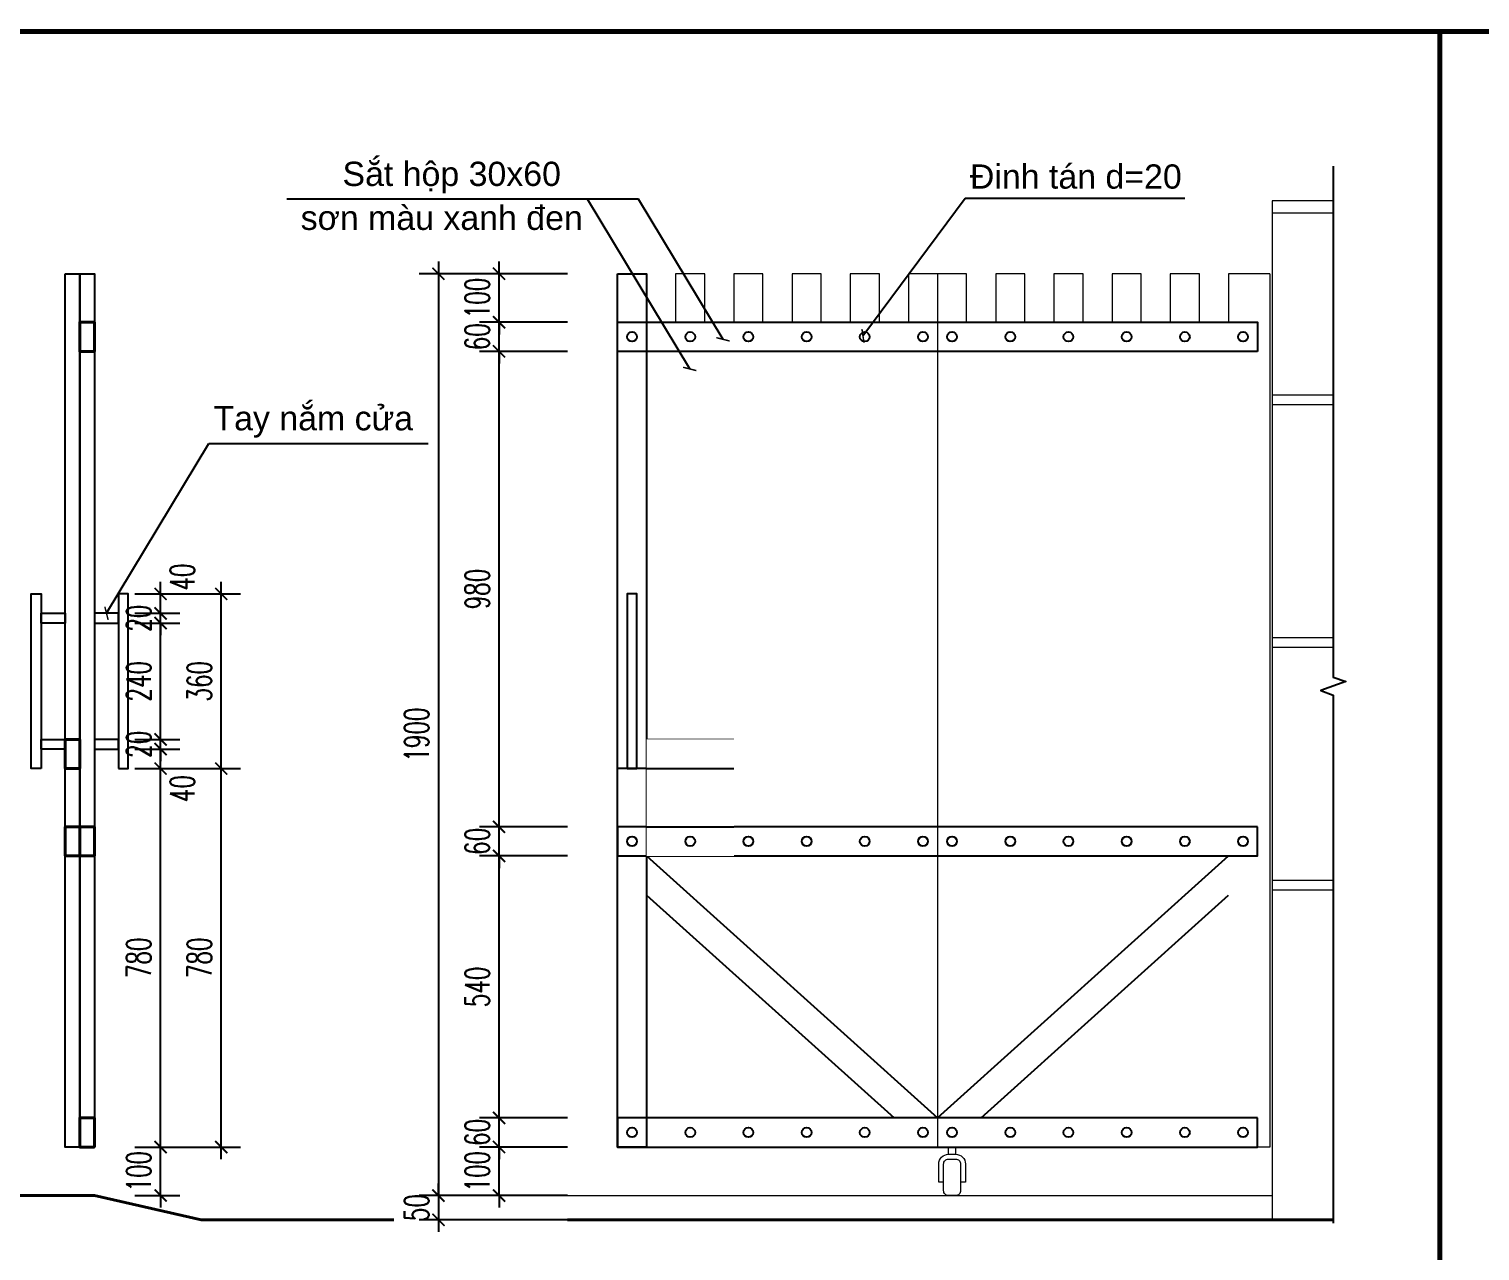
# Model space of a CAD drawing. Header units: millimetres. Extents: x -229618 to 2906, y -178063 to 96806.
# Drawn here: x -140418 to -134434, y -75888 to -70851 of the extents above; entities that cross this region are included whole.
import ezdxf

# ---------------------------------------------------------------- set-up
doc = ezdxf.new("R2010")
doc.units = ezdxf.units.MM
doc.header["$LTSCALE"] = 200
doc.header["$MEASUREMENT"] = 0
doc.set_wipeout_variables(frame=1)
doc.header["$PDMODE"] = 3
doc.header["$PDSIZE"] = 50
doc.linetypes.add('DASHED2', pattern=[0.375, 0.25, -0.125])
doc.layers.get('0').update_dxf_attribs({"color": 95, "linetype": 'CONTINUOUS'})
doc.layers.get('DEFPOINTS').update_dxf_attribs({"linetype": 'CONTINUOUS'})
for name, color, linetype, lineweight in [('cat', 1, 'CONTINUOUS', 40), ('hatch', 250, 'CONTINUOUS', 5), ('khuat', 8, 'DASHED2', 15), ('nho', 252, 'CONTINUOUS', 15), ('thay', 7, 'CONTINUOUS', 18)]:
    doc.layers.add(name, color=color, linetype=linetype, lineweight=lineweight)
for name, color, linetype in [('CUA', 145, 'CONTINUOUS'), ('DIM', 251, 'CONTINUOUS'), ('TEXT', 33, 'CONTINUOUS')]:
    doc.layers.add(name, color=color, linetype=linetype)
doc.styles.add('Arial iso', font='vnarial_0.ttf')
doc.styles.add('Scale', font='vnsimli.shx', dxfattribs={"width": 0.65, "bigfont": 'bigfont.shx'})
doc.dimstyles.new('Scale', dxfattribs={"dimscale": 75, "dimtxt": 2, "dimasz": 1, "dimexe": 1.6, "dimexo": 0, "dimgap": 0.8, "dimtad": 1, "dimdec": 0, "dimzin": 0, "dimdsep": 46, "dimtxsty": 'Scale', "dimblk": 'ARCHTICK', "dimcen": 0.1, "dimdle": 1, "dimclrd": 256, "dimclre": 256, "dimclrt": 3, "dimadec": 0, "dimazin": 0, "dimtfac": 1, "dimtdec": 0, "dimtix": 1, "dimtmove": 2, "dimatfit": 3, "dimldrblk": 'ARCHTICK', "dimfxl": 0, "dimtolj": 1, "dimtzin": 0, "dimarcsym": 0})

# ---------------------------------------------------------------- blocks, each defined once
blk = doc.blocks.new('_ArchTick')
at = {"color": 0, "linetype": 'ByBlock', "const_width": 0.15}
blk.add_lwpolyline([(-0.5, -0.5), (0.5, 0.5)], dxfattribs=at)
blk = doc.blocks.new('*D1661')
at = {"layer": 'DEFPOINTS', "color": 0, "linetype": 'Continuous'}
for p in [(-138480, -75459.7), (-138198.3, -75459.7), (-138198.3, -75659.7)]:
    blk.add_point(p, dxfattribs=at)
at = {"layer": 'DIM', "linetype": 'Continuous', "lineweight": -2}
for p, q in [((-138480, -75459.7), (-138480, -75409.7)), ((-138198.3, -75459.7), (-138560, -75459.7)), ((-138480, -75659.7), (-138480, -75459.7)), ((-138198.3, -75659.7), (-138560, -75659.7)), ((-138480, -75659.7), (-138480, -75709.7))]:
    blk.add_line(p, q, dxfattribs=at)
at = {"layer": 'DIM', "linetype": 'Continuous', "lineweight": -2, "xscale": 50, "yscale": 50, "zscale": 50}
for p, rotation in [((-138480, -75459.7), 270), ((-138480, -75659.7), 90)]:
    blk.add_blockref('_ArchTick', p, dxfattribs=dict(at, rotation=rotation))
at = {"layer": 'DIM', "color": 3, "linetype": 'Continuous', "insert": (-138570, -75559.7), "char_height": 100, "attachment_point": 5, "rotation": 90, "style": 'Scale'}
blk.add_mtext('\\A1;100', dxfattribs=at)
blk = doc.blocks.new('*D1662')
at = {"layer": 'DEFPOINTS', "color": 0, "linetype": 'Continuous'}
for p in [(-138480, -75339.7), (-138198.3, -75339.7), (-138198.3, -75459.7)]:
    blk.add_point(p, dxfattribs=at)
at = {"layer": 'DIM', "linetype": 'Continuous', "lineweight": -2}
for p, q in [((-138480, -75339.7), (-138480, -75289.7)), ((-138198.3, -75339.7), (-138560, -75339.7)), ((-138480, -75459.7), (-138480, -75339.7)), ((-138198.3, -75459.7), (-138560, -75459.7)), ((-138480, -75459.7), (-138480, -75509.7))]:
    blk.add_line(p, q, dxfattribs=at)
at = {"layer": 'DIM', "linetype": 'Continuous', "lineweight": -2, "xscale": 50, "yscale": 50, "zscale": 50}
for p, rotation in [((-138480, -75339.7), 270), ((-138480, -75459.7), 90)]:
    blk.add_blockref('_ArchTick', p, dxfattribs=dict(at, rotation=rotation))
at = {"layer": 'DIM', "color": 3, "linetype": 'Continuous', "insert": (-138570, -75399.7), "char_height": 100, "attachment_point": 5, "rotation": 90, "style": 'Scale'}
blk.add_mtext('\\A1;60', dxfattribs=at)
blk = doc.blocks.new('*D1663')
at = {"layer": 'DEFPOINTS', "color": 0, "linetype": 'Continuous'}
for p in [(-138480, -74259.7), (-138198.3, -74259.7), (-138198.3, -75339.7)]:
    blk.add_point(p, dxfattribs=at)
at = {"layer": 'DIM', "linetype": 'Continuous', "lineweight": -2}
for p, q in [((-138198.3, -74259.7), (-138560, -74259.7)), ((-138480, -75389.7), (-138480, -74209.7)), ((-138198.3, -75339.7), (-138560, -75339.7))]:
    blk.add_line(p, q, dxfattribs=at)
at = {"layer": 'DIM', "linetype": 'Continuous', "lineweight": -2, "xscale": 50, "yscale": 50, "zscale": 50}
for p, rotation in [((-138480, -74259.7), 90), ((-138480, -75339.7), 270)]:
    blk.add_blockref('_ArchTick', p, dxfattribs=dict(at, rotation=rotation))
at = {"layer": 'DIM', "color": 3, "linetype": 'Continuous', "insert": (-138570, -74799.7), "char_height": 100, "attachment_point": 5, "rotation": 90, "style": 'Scale'}
blk.add_mtext('\\A1;540', dxfattribs=at)
blk = doc.blocks.new('*D1664')
at = {"layer": 'DEFPOINTS', "color": 0, "linetype": 'Continuous'}
for p in [(-138480, -74139.7), (-138198.3, -74139.7), (-138198.3, -74259.7)]:
    blk.add_point(p, dxfattribs=at)
at = {"layer": 'DIM', "linetype": 'Continuous', "lineweight": -2}
for p, q in [((-138198.3, -74139.7), (-138560, -74139.7)), ((-138480, -74139.7), (-138480, -74089.7)), ((-138480, -74259.7), (-138480, -74139.7)), ((-138198.3, -74259.7), (-138560, -74259.7)), ((-138480, -74259.7), (-138480, -74309.7))]:
    blk.add_line(p, q, dxfattribs=at)
at = {"layer": 'DIM', "linetype": 'Continuous', "lineweight": -2, "xscale": 50, "yscale": 50, "zscale": 50}
for p, rotation in [((-138480, -74139.7), 270), ((-138480, -74259.7), 90)]:
    blk.add_blockref('_ArchTick', p, dxfattribs=dict(at, rotation=rotation))
at = {"layer": 'DIM', "color": 3, "linetype": 'Continuous', "insert": (-138570, -74199.7), "char_height": 100, "attachment_point": 5, "rotation": 90, "style": 'Scale'}
blk.add_mtext('\\A1;60', dxfattribs=at)
blk = doc.blocks.new('*D1665')
at = {"layer": 'DEFPOINTS', "color": 0, "linetype": 'Continuous'}
for p in [(-138480, -72179.7), (-138198.3, -72179.7), (-138198.3, -74139.7)]:
    blk.add_point(p, dxfattribs=at)
at = {"layer": 'DIM', "linetype": 'Continuous', "lineweight": -2}
for p, q in [((-138480, -74189.7), (-138480, -72129.7)), ((-138198.3, -72179.7), (-138560, -72179.7)), ((-138198.3, -74139.7), (-138560, -74139.7))]:
    blk.add_line(p, q, dxfattribs=at)
at = {"layer": 'DIM', "linetype": 'Continuous', "lineweight": -2, "xscale": 50, "yscale": 50, "zscale": 50}
for p, rotation in [((-138480, -72179.7), 90), ((-138480, -74139.7), 270)]:
    blk.add_blockref('_ArchTick', p, dxfattribs=dict(at, rotation=rotation))
at = {"layer": 'DIM', "color": 3, "linetype": 'Continuous', "insert": (-138570, -73159.7), "char_height": 100, "attachment_point": 5, "rotation": 90, "style": 'Scale'}
blk.add_mtext('\\A1;980', dxfattribs=at)
blk = doc.blocks.new('*D1666')
at = {"layer": 'DEFPOINTS', "color": 0, "linetype": 'Continuous'}
for p in [(-138480, -72059.7), (-138198.3, -72059.7), (-138198.3, -72179.7)]:
    blk.add_point(p, dxfattribs=at)
at = {"layer": 'DIM', "linetype": 'Continuous', "lineweight": -2}
for p, q in [((-138480, -72059.7), (-138480, -72009.7)), ((-138198.3, -72059.7), (-138560, -72059.7)), ((-138480, -72179.7), (-138480, -72059.7)), ((-138198.3, -72179.7), (-138560, -72179.7)), ((-138480, -72179.7), (-138480, -72229.7))]:
    blk.add_line(p, q, dxfattribs=at)
at = {"layer": 'DIM', "linetype": 'Continuous', "lineweight": -2, "xscale": 50, "yscale": 50, "zscale": 50}
for p, rotation in [((-138480, -72059.7), 270), ((-138480, -72179.7), 90)]:
    blk.add_blockref('_ArchTick', p, dxfattribs=dict(at, rotation=rotation))
at = {"layer": 'DIM', "color": 3, "linetype": 'Continuous', "insert": (-138570, -72119.7), "char_height": 100, "attachment_point": 5, "rotation": 90, "style": 'Scale'}
blk.add_mtext('\\A1;60', dxfattribs=at)
blk = doc.blocks.new('*D1667')
at = {"layer": 'DEFPOINTS', "color": 0, "linetype": 'Continuous'}
for p in [(-138480, -71859.7), (-138198.3, -71859.7), (-138198.3, -72059.7)]:
    blk.add_point(p, dxfattribs=at)
at = {"layer": 'DIM', "linetype": 'Continuous', "lineweight": -2}
for p, q in [((-138198.3, -71859.7), (-138560, -71859.7)), ((-138480, -71859.7), (-138480, -71809.7)), ((-138480, -72059.7), (-138480, -71859.7)), ((-138198.3, -72059.7), (-138560, -72059.7)), ((-138480, -72059.7), (-138480, -72109.7))]:
    blk.add_line(p, q, dxfattribs=at)
at = {"layer": 'DIM', "linetype": 'Continuous', "lineweight": -2, "xscale": 50, "yscale": 50, "zscale": 50}
for p, rotation in [((-138480, -71859.7), 270), ((-138480, -72059.7), 90)]:
    blk.add_blockref('_ArchTick', p, dxfattribs=dict(at, rotation=rotation))
at = {"layer": 'DIM', "color": 3, "linetype": 'Continuous', "insert": (-138570, -71959.7), "char_height": 100, "attachment_point": 5, "rotation": 90, "style": 'Scale'}
blk.add_mtext('\\A1;100', dxfattribs=at)
blk = doc.blocks.new('*D1668')
at = {"layer": 'DEFPOINTS', "color": 0, "linetype": 'Continuous'}
for p in [(-138198.3, -71859.7), (-138730, -75659.7), (-138198.3, -75659.7)]:
    blk.add_point(p, dxfattribs=at)
at = {"layer": 'DIM', "linetype": 'Continuous', "lineweight": -2}
for p, q in [((-138198.3, -71859.7), (-138810, -71859.7)), ((-138730, -71809.7), (-138730, -75709.7)), ((-138198.3, -75659.7), (-138810, -75659.7))]:
    blk.add_line(p, q, dxfattribs=at)
at = {"layer": 'DIM', "linetype": 'Continuous', "lineweight": -2, "xscale": 50, "yscale": 50, "zscale": 50}
for p, rotation in [((-138730, -71859.7), 90), ((-138730, -75659.7), 270)]:
    blk.add_blockref('_ArchTick', p, dxfattribs=dict(at, rotation=rotation))
at = {"layer": 'DIM', "color": 3, "linetype": 'Continuous', "insert": (-138820, -73759.7), "char_height": 100, "attachment_point": 5, "rotation": 90, "style": 'Scale'}
blk.add_mtext('\\A1;1900', dxfattribs=at)
blk = doc.blocks.new('*D1678')
at = {"layer": 'DEFPOINTS', "color": 0, "linetype": 'Continuous'}
for p in [(-139982.2, -75459.7), (-139875.8, -75459.7), (-139982.2, -75659.7)]:
    blk.add_point(p, dxfattribs=at)
at = {"layer": 'DIM', "linetype": 'Continuous', "lineweight": -2}
for p, q in [((-139875.8, -75459.7), (-139875.8, -75409.7)), ((-139982.2, -75459.7), (-139795.8, -75459.7)), ((-139875.8, -75659.7), (-139875.8, -75459.7)), ((-139982.2, -75659.7), (-139795.8, -75659.7)), ((-139875.8, -75659.7), (-139875.8, -75709.7))]:
    blk.add_line(p, q, dxfattribs=at)
at = {"layer": 'DIM', "linetype": 'Continuous', "lineweight": -2, "xscale": 50, "yscale": 50, "zscale": 50}
for p, rotation in [((-139875.8, -75459.7), 270), ((-139875.8, -75659.7), 90)]:
    blk.add_blockref('_ArchTick', p, dxfattribs=dict(at, rotation=rotation))
at = {"layer": 'DIM', "color": 3, "linetype": 'Continuous', "insert": (-139965.8, -75559.7), "char_height": 100, "attachment_point": 5, "rotation": 90, "style": 'Scale'}
blk.add_mtext('\\A1;100', dxfattribs=at)
blk = doc.blocks.new('*D1680')
at = {"layer": 'DEFPOINTS', "color": 0, "linetype": 'Continuous'}
for p in [(-139982.2, -73899.7), (-139875.8, -73899.7), (-139982.2, -75459.7)]:
    blk.add_point(p, dxfattribs=at)
at = {"layer": 'DIM', "linetype": 'Continuous', "lineweight": -2}
for p, q in [((-139982.2, -73899.7), (-139795.8, -73899.7)), ((-139875.8, -75509.7), (-139875.8, -73849.7)), ((-139982.2, -75459.7), (-139795.8, -75459.7))]:
    blk.add_line(p, q, dxfattribs=at)
at = {"layer": 'DIM', "linetype": 'Continuous', "lineweight": -2, "xscale": 50, "yscale": 50, "zscale": 50}
for p, rotation in [((-139875.8, -73899.7), 90), ((-139875.8, -75459.7), 270)]:
    blk.add_blockref('_ArchTick', p, dxfattribs=dict(at, rotation=rotation))
at = {"layer": 'DIM', "color": 3, "linetype": 'Continuous', "insert": (-139965.8, -74679.7), "char_height": 100, "attachment_point": 5, "rotation": 90, "style": 'Scale'}
blk.add_mtext('\\A1;780', dxfattribs=at)
blk = doc.blocks.new('*D1681')
at = {"layer": 'DEFPOINTS', "color": 0, "linetype": 'Continuous'}
for p in [(-139982.2, -73819.7), (-139875.8, -73819.7), (-139982.2, -73899.7)]:
    blk.add_point(p, dxfattribs=at)
at = {"layer": 'DIM', "linetype": 'Continuous', "lineweight": -2}
for p, q in [((-139875.8, -73949.7), (-139875.8, -73769.7)), ((-139982.2, -73819.7), (-139795.8, -73819.7)), ((-139982.2, -73899.7), (-139795.8, -73899.7))]:
    blk.add_line(p, q, dxfattribs=at)
at = {"layer": 'DIM', "linetype": 'Continuous', "lineweight": -2, "xscale": 50, "yscale": 50, "zscale": 50}
for p, rotation in [((-139875.8, -73819.7), 90), ((-139875.8, -73899.7), 270)]:
    blk.add_blockref('_ArchTick', p, dxfattribs=dict(at, rotation=rotation))
at = {"layer": 'DIM', "color": 3, "linetype": 'Continuous', "insert": (-139785.8, -73982.6), "char_height": 100, "attachment_point": 5, "rotation": 90, "style": 'Scale'}
blk.add_mtext('\\A1;40', dxfattribs=at)
blk = doc.blocks.new('*D1682')
at = {"layer": 'DEFPOINTS', "color": 0, "linetype": 'Continuous'}
for p in [(-139982.2, -73779.7), (-139875.8, -73779.7), (-139982.2, -73819.7)]:
    blk.add_point(p, dxfattribs=at)
at = {"layer": 'DIM', "linetype": 'Continuous', "lineweight": -2}
for p, q in [((-139982.2, -73779.7), (-139795.8, -73779.7)), ((-139875.8, -73779.7), (-139875.8, -73729.7)), ((-139875.8, -73819.7), (-139875.8, -73779.7)), ((-139982.2, -73819.7), (-139795.8, -73819.7)), ((-139875.8, -73819.7), (-139875.8, -73869.7))]:
    blk.add_line(p, q, dxfattribs=at)
at = {"layer": 'DIM', "linetype": 'Continuous', "lineweight": -2, "xscale": 50, "yscale": 50, "zscale": 50}
for p, rotation in [((-139875.8, -73779.7), 270), ((-139875.8, -73819.7), 90)]:
    blk.add_blockref('_ArchTick', p, dxfattribs=dict(at, rotation=rotation))
at = {"layer": 'DIM', "color": 3, "linetype": 'Continuous', "insert": (-139965.8, -73799.7), "char_height": 100, "attachment_point": 5, "rotation": 90, "style": 'Scale'}
blk.add_mtext('\\A1;20', dxfattribs=at)
blk = doc.blocks.new('*D1683')
at = {"layer": 'DEFPOINTS', "color": 0, "linetype": 'Continuous'}
for p in [(-139982.2, -73299.7), (-139875.8, -73299.7), (-139982.2, -73779.7)]:
    blk.add_point(p, dxfattribs=at)
at = {"layer": 'DIM', "linetype": 'Continuous', "lineweight": -2}
for p, q in [((-139982.2, -73299.7), (-139795.8, -73299.7)), ((-139875.8, -73829.7), (-139875.8, -73249.7)), ((-139982.2, -73779.7), (-139795.8, -73779.7))]:
    blk.add_line(p, q, dxfattribs=at)
at = {"layer": 'DIM', "linetype": 'Continuous', "lineweight": -2, "xscale": 50, "yscale": 50, "zscale": 50}
for p, rotation in [((-139875.8, -73299.7), 90), ((-139875.8, -73779.7), 270)]:
    blk.add_blockref('_ArchTick', p, dxfattribs=dict(at, rotation=rotation))
at = {"layer": 'DIM', "color": 3, "linetype": 'Continuous', "insert": (-139965.8, -73539.7), "char_height": 100, "attachment_point": 5, "rotation": 90, "style": 'Scale'}
blk.add_mtext('\\A1;240', dxfattribs=at)
blk = doc.blocks.new('*D1684')
at = {"layer": 'DEFPOINTS', "color": 0, "linetype": 'Continuous'}
for p in [(-139982.2, -73259.7), (-139982.2, -73299.7), (-139875.8, -73259.7)]:
    blk.add_point(p, dxfattribs=at)
at = {"layer": 'DIM', "linetype": 'Continuous', "lineweight": -2}
for p, q in [((-139875.8, -73259.7), (-139875.8, -73209.7)), ((-139982.2, -73259.7), (-139795.8, -73259.7)), ((-139982.2, -73299.7), (-139795.8, -73299.7)), ((-139875.8, -73299.7), (-139875.8, -73259.7)), ((-139875.8, -73299.7), (-139875.8, -73349.7))]:
    blk.add_line(p, q, dxfattribs=at)
at = {"layer": 'DIM', "linetype": 'Continuous', "lineweight": -2, "xscale": 50, "yscale": 50, "zscale": 50}
for p, rotation in [((-139875.8, -73259.7), 270), ((-139875.8, -73299.7), 90)]:
    blk.add_blockref('_ArchTick', p, dxfattribs=dict(at, rotation=rotation))
at = {"layer": 'DIM', "color": 3, "linetype": 'Continuous', "insert": (-139965.8, -73279.7), "char_height": 100, "attachment_point": 5, "rotation": 90, "style": 'Scale'}
blk.add_mtext('\\A1;20', dxfattribs=at)
blk = doc.blocks.new('*D1685')
at = {"layer": 'DEFPOINTS', "color": 0, "linetype": 'Continuous'}
for p in [(-139982.2, -73179.7), (-139875.8, -73179.7), (-139982.2, -73259.7)]:
    blk.add_point(p, dxfattribs=at)
at = {"layer": 'DIM', "linetype": 'Continuous', "lineweight": -2}
for p, q in [((-139982.2, -73179.7), (-139795.8, -73179.7)), ((-139875.8, -73309.7), (-139875.8, -73129.7)), ((-139982.2, -73259.7), (-139795.8, -73259.7))]:
    blk.add_line(p, q, dxfattribs=at)
at = {"layer": 'DIM', "linetype": 'Continuous', "lineweight": -2, "xscale": 50, "yscale": 50, "zscale": 50}
for p, rotation in [((-139875.8, -73179.7), 90), ((-139875.8, -73259.7), 270)]:
    blk.add_blockref('_ArchTick', p, dxfattribs=dict(at, rotation=rotation))
at = {"layer": 'DIM', "color": 3, "linetype": 'Continuous', "insert": (-139785.8, -73110.2), "char_height": 100, "attachment_point": 5, "rotation": 90, "style": 'Scale'}
blk.add_mtext('\\A1;40', dxfattribs=at)
blk = doc.blocks.new('*D1686')
at = {"layer": 'DEFPOINTS', "color": 0, "linetype": 'Continuous'}
for p in [(-139982.2, -73899.7), (-139625.8, -73899.7), (-139982.2, -75459.7)]:
    blk.add_point(p, dxfattribs=at)
at = {"layer": 'DIM', "linetype": 'Continuous', "lineweight": -2}
for p, q in [((-139982.2, -73899.7), (-139545.8, -73899.7)), ((-139625.8, -75509.7), (-139625.8, -73849.7)), ((-139982.2, -75459.7), (-139545.8, -75459.7))]:
    blk.add_line(p, q, dxfattribs=at)
at = {"layer": 'DIM', "linetype": 'Continuous', "lineweight": -2, "xscale": 50, "yscale": 50, "zscale": 50}
for p, rotation in [((-139625.8, -73899.7), 90), ((-139625.8, -75459.7), 270)]:
    blk.add_blockref('_ArchTick', p, dxfattribs=dict(at, rotation=rotation))
at = {"layer": 'DIM', "color": 3, "linetype": 'Continuous', "insert": (-139715.8, -74679.7), "char_height": 100, "attachment_point": 5, "rotation": 90, "style": 'Scale'}
blk.add_mtext('\\A1;780', dxfattribs=at)
blk = doc.blocks.new('*D1687')
at = {"layer": 'DEFPOINTS', "color": 0, "linetype": 'Continuous'}
for p in [(-139982.2, -73179.7), (-139625.8, -73179.7), (-139982.2, -73899.7)]:
    blk.add_point(p, dxfattribs=at)
at = {"layer": 'DIM', "linetype": 'Continuous', "lineweight": -2}
for p, q in [((-139982.2, -73179.7), (-139545.8, -73179.7)), ((-139625.8, -73949.7), (-139625.8, -73129.7)), ((-139982.2, -73899.7), (-139545.8, -73899.7))]:
    blk.add_line(p, q, dxfattribs=at)
at = {"layer": 'DIM', "linetype": 'Continuous', "lineweight": -2, "xscale": 50, "yscale": 50, "zscale": 50}
for p, rotation in [((-139625.8, -73179.7), 90), ((-139625.8, -73899.7), 270)]:
    blk.add_blockref('_ArchTick', p, dxfattribs=dict(at, rotation=rotation))
at = {"layer": 'DIM', "color": 3, "linetype": 'Continuous', "insert": (-139715.8, -73539.7), "char_height": 100, "attachment_point": 5, "rotation": 90, "style": 'Scale'}
blk.add_mtext('\\A1;360', dxfattribs=at)
blk = doc.blocks.new('*D1723')
at = {"layer": 'DEFPOINTS', "color": 0, "linetype": 'Continuous'}
for p in [(-138198.3, -75659.7), (-138730, -75759.7), (-138197.3, -75759.7)]:
    blk.add_point(p, dxfattribs=at)
at = {"layer": 'DIM', "linetype": 'Continuous', "lineweight": -2}
for p, q in [((-138730, -75659.7), (-138730, -75609.7)), ((-138198.3, -75659.7), (-138810, -75659.7)), ((-138730, -75659.7), (-138730, -75759.7)), ((-138197.3, -75759.7), (-138810, -75759.7)), ((-138730, -75759.7), (-138730, -75809.7))]:
    blk.add_line(p, q, dxfattribs=at)
at = {"layer": 'DIM', "linetype": 'Continuous', "lineweight": -2, "xscale": 50, "yscale": 50, "zscale": 50}
for p, rotation in [((-138730, -75659.7), 270), ((-138730, -75759.7), 90)]:
    blk.add_blockref('_ArchTick', p, dxfattribs=dict(at, rotation=rotation))
at = {"layer": 'DIM', "color": 3, "linetype": 'Continuous', "insert": (-138820, -75709.7), "char_height": 100, "attachment_point": 5, "rotation": 90, "style": 'Scale'}
blk.add_mtext('\\A1;50', dxfattribs=at)

msp = doc.modelspace()

# ---------------------------------------------------------------- linework, layer by layer
at = {"layer": 'cat', "linetype": 'Continuous'}
msp.add_line((-138197.3, -75759.7), (-135039.7, -75759.7), dxfattribs=at)
at = {"layer": 'cat'}
for points in [[(-140149, -72179.7), (-140209, -72179.7), (-140209, -72059.7), (-140149, -72059.7)], [(-140209, -73899.7), (-140269, -73899.7), (-140269, -73779.7), (-140209, -73779.7)], [(-140209, -74259.7), (-140269, -74259.7), (-140269, -74139.7), (-140209, -74139.7)], [(-140149, -74259.7), (-140209, -74259.7), (-140209, -74139.7), (-140149, -74139.7)], [(-140149, -75459.7), (-140209, -75459.7), (-140209, -75339.7), (-140149, -75339.7)]]:
    msp.add_lwpolyline(points, close=True, dxfattribs=at)
at = {"layer": 'cat', "linetype": 'Continuous'}
msp.add_lwpolyline([(-141498.5, -75659.7), (-140149, -75659.7), (-139709, -75759.7), (-138913.7, -75759.7)], dxfattribs=at)
at = {"layer": 'CUA'}
msp.add_line((-137871.6, -73779.7), (-137511.6, -73779.7), dxfattribs=at)
for points in [[(-140269, -71859.7), (-140209, -71859.7), (-140209, -75459.7), (-140269, -75459.7)], [(-140209, -71859.7), (-140149, -71859.7), (-140149, -75459.7), (-140209, -75459.7)], [(-137991.6, -71859.7), (-137871.6, -71859.7), (-137871.6, -75459.7), (-137991.6, -75459.7), (-137991.6, -71859.7)], [(-135351.6, -72179.7), (-137991.6, -72179.7), (-137991.6, -72059.7), (-135351.6, -72059.7)], [(-140369, -73899.7), (-140409, -73899.7), (-140409, -73179.7), (-140369, -73179.7)], [(-140049, -73899.7), (-140009, -73899.7), (-140009, -73179.7), (-140049, -73179.7)], [(-137951.6, -73899.7), (-137911.6, -73899.7), (-137911.6, -73179.7), (-137951.6, -73179.7)], [(-140369, -73259.7), (-140269, -73259.7), (-140269, -73299.7), (-140369, -73299.7)], [(-140049, -73259.7), (-140149, -73259.7), (-140149, -73299.7), (-140049, -73299.7)], [(-140369, -73779.7), (-140269, -73779.7), (-140269, -73819.7), (-140369, -73819.7)], [(-140049, -73779.7), (-140149, -73779.7), (-140149, -73819.7), (-140049, -73819.7)], [(-135351.6, -74139.7), (-137991.6, -74139.7), (-137991.6, -74259.7), (-135351.6, -74259.7)], [(-135351.6, -75339.7), (-137991.6, -75339.7), (-137991.6, -75459.7), (-135351.6, -75459.7)]]:
    msp.add_lwpolyline(points, close=True, dxfattribs=at)
for points in [[(-137871.6, -74259.7), (-136671.6, -75339.7), (-135471.6, -74259.7)], [(-137871.6, -74421.1), (-136850.9, -75339.7)], [(-136492.2, -75339.7), (-135471.6, -74421.1)]]:
    msp.add_lwpolyline(points, dxfattribs=at)
for centre in [(-137931.6, -72119.7), (-137931.6, -72119.7), (-137691.6, -72119.7), (-137451.6, -72119.7), (-137211.6, -72119.7), (-136971.6, -72119.7), (-136731.6, -72119.7), (-136611.6, -72119.7), (-136371.6, -72119.7), (-136131.6, -72119.7), (-135891.6, -72119.7), (-135651.6, -72119.7), (-135411.6, -72119.7), (-137931.6, -74199.7), (-137931.6, -74199.7), (-137451.6, -74199.7), (-137211.6, -74199.7), (-136971.6, -74199.7), (-136731.6, -74199.7), (-136611.6, -74199.7), (-136371.6, -74199.7), (-136131.6, -74199.7), (-135891.6, -74199.7), (-135651.6, -74199.7), (-135411.6, -74199.7), (-137931.6, -75399.7), (-137931.6, -75399.7), (-137691.6, -75399.7), (-137451.6, -75399.7), (-137211.6, -75399.7), (-136971.6, -75399.7), (-136731.6, -75399.7), (-136611.6, -75399.7), (-136371.6, -75399.7), (-136131.6, -75399.7), (-135891.6, -75399.7), (-135651.6, -75399.7), (-135411.6, -75399.7)]:
    msp.add_circle(centre, 20, dxfattribs=at)
at = {"layer": 'DIM', "linetype": 'Continuous'}
msp.add_lwpolyline([(-135039.8, -71415.8), (-135039.8, -73522.2), (-134988.3, -73540.9), (-135091.3, -73578.4), (-135039.8, -73597.2), (-135039.8, -75773.9)], dxfattribs=at)
at = {"layer": 'hatch'}
for p, q in [((-135039.7, -72359.7), (-135291.6, -72359.7)), ((-135039.7, -72399.7), (-135291.6, -72399.7)), ((-135291.6, -73359.7), (-135039.7, -73359.7)), ((-135291.6, -73399.7), (-135039.7, -73399.7)), ((-135291.6, -74359.7), (-135039.7, -74359.7)), ((-135291.6, -74399.7), (-135039.7, -74399.7))]:
    msp.add_line(p, q, dxfattribs=at)
at = {"layer": 'khuat', "color": 5, "ltscale": 2, "const_width": 20}
for points in [[(-146864.7, -70861), (-128985.3, -70861)], [(-134600.3, -70861), (-134600.3, -78441.8)]]:
    msp.add_lwpolyline(points, dxfattribs=at)
at = {"layer": 'nho'}
for p, q in [((-136626.6, -75489.7), (-136626.6, -75459.7)), ((-136596.6, -75489.7), (-136596.6, -75459.7)), ((-136646.6, -75604.7), (-136666.6, -75604.7)), ((-136556.6, -75604.7), (-136576.6, -75604.7))]:
    msp.add_line(p, q, dxfattribs=at)
msp.add_lwpolyline([(-136666.6, -75604.7), (-136666.6, -75529.7, -0.414214), (-136626.6, -75489.7), (-136596.6, -75489.7, -0.414214), (-136556.6, -75529.7), (-136556.6, -75604.7)], format="xyb", dxfattribs=at)
msp.add_lwpolyline([(-136596.6, -75659.7), (-136626.6, -75659.7, -0.414214), (-136646.6, -75639.7), (-136646.6, -75529.7, -0.414214), (-136626.6, -75509.7), (-136596.6, -75509.7, -0.414214), (-136576.6, -75529.7), (-136576.6, -75639.7, -0.414214)], format="xyb", close=True, dxfattribs=at)
at = {"layer": 'thay'}
for p, q in [((-135039.7, -71559.7), (-135291.6, -71559.7)), ((-135291.6, -71559.7), (-135291.6, -75759.7)), ((-135039.7, -71609.7), (-135291.6, -71609.7)), ((-137991.6, -71859.7), (-137991.6, -75459.7)), ((-136671.6, -71859.7), (-136671.6, -75459.7)), ((-135301.6, -71859.7), (-135301.6, -75459.7)), ((-135301.6, -75459.7), (-137991.6, -75459.7))]:
    msp.add_line(p, q, dxfattribs=at)
at = {"layer": 'thay', "linetype": 'Continuous'}
msp.add_line((-138197.3, -75659.7), (-135291.6, -75659.7), dxfattribs=at)
at = {"layer": 'thay'}
msp.add_lwpolyline([(-135301.6, -71859.7), (-135471.6, -71859.7), (-135471.6, -72059.7), (-135591.6, -72059.7), (-135591.6, -71859.7), (-135711.6, -71859.7), (-135711.6, -72059.7), (-135831.6, -72059.7), (-135831.6, -71859.7), (-135951.6, -71859.7), (-135951.6, -72059.7), (-136071.6, -72059.7), (-136071.6, -71859.7), (-136191.6, -71859.7), (-136191.6, -72059.7), (-136311.6, -72059.7), (-136311.6, -71859.7), (-136431.6, -71859.7), (-136431.6, -72059.7), (-136551.6, -72059.7), (-136551.6, -71859.7), (-136791.6, -71859.7), (-136791.6, -72059.7), (-136911.6, -72059.7), (-136911.6, -71859.7), (-137031.6, -71859.7), (-137031.6, -72059.7), (-137151.6, -72059.7), (-137151.6, -71859.7), (-137271.6, -71859.7), (-137271.6, -72059.7), (-137391.6, -72059.7), (-137391.6, -71859.7), (-137511.6, -71859.7), (-137511.6, -72059.7), (-137631.6, -72059.7), (-137631.6, -71859.7), (-137751.6, -71859.7), (-137751.6, -72059.7), (-137871.6, -72059.7), (-137871.6, -71859.7), (-137991.6, -71859.7)], dxfattribs=at)

# ---------------------------------------------------------------- texts
at = {"layer": 'TEXT', "char_height": 100, "style": 'Arial iso'}
for s, insert, attachment_point in [('S¾t hép 30x60', (-138224.8, -71463.1), 6), ('§inh t¸n d=20', (-136538.1, -71459.7), 4), ('s¬n mµu xanh ®en', (-138134.7, -71629.8), 6), ('Tay n¾m cöa', (-139657.8, -72470.4), 4)]:
    msp.add_mtext(s, dxfattribs=dict(at, insert=insert, attachment_point=attachment_point))

# ---------------------------------------------------------------- dimensions: what is measured, and where the dimension line sits
at = {"layer": 'DIM', "linetype": 'Continuous'}
for base, p1, p2, picture, middle in [((-138730, -75659.7), (-138198.3, -71859.7), (-138198.3, -75659.7), '*D1668', (-138820, -73759.7)), ((-138480, -71859.7), (-138198.3, -72059.7), (-138198.3, -71859.7), '*D1667', (-138570, -71959.7)), ((-138480, -72059.7), (-138198.3, -72179.7), (-138198.3, -72059.7), '*D1666', (-138570, -72119.7)), ((-138480, -72179.7), (-138198.3, -74139.7), (-138198.3, -72179.7), '*D1665', (-138570, -73159.7)), ((-139625.8, -73179.7), (-139982.2, -73899.7), (-139982.2, -73179.7), '*D1687', (-139715.8, -73539.7)), ((-139875.8, -73259.7), (-139982.2, -73299.7), (-139982.2, -73259.7), '*D1684', (-139965.8, -73279.7)), ((-139875.8, -73299.7), (-139982.2, -73779.7), (-139982.2, -73299.7), '*D1683', (-139965.8, -73539.7)), ((-139875.8, -73779.7), (-139982.2, -73819.7), (-139982.2, -73779.7), '*D1682', (-139965.8, -73799.7)), ((-139875.8, -73899.7), (-139982.2, -75459.7), (-139982.2, -73899.7), '*D1680', (-139965.8, -74679.7)), ((-139625.8, -73899.7), (-139982.2, -75459.7), (-139982.2, -73899.7), '*D1686', (-139715.8, -74679.7)), ((-138480, -74139.7), (-138198.3, -74259.7), (-138198.3, -74139.7), '*D1664', (-138570, -74199.7)), ((-138480, -74259.7), (-138198.3, -75339.7), (-138198.3, -74259.7), '*D1663', (-138570, -74799.7)), ((-138480, -75339.7), (-138198.3, -75459.7), (-138198.3, -75339.7), '*D1662', (-138570, -75399.7)), ((-139875.8, -75459.7), (-139982.2, -75659.7), (-139982.2, -75459.7), '*D1678', (-139965.8, -75559.7)), ((-138480, -75459.7), (-138198.3, -75659.7), (-138198.3, -75459.7), '*D1661', (-138570, -75559.7)), ((-138730, -75759.7), (-138198.3, -75659.7), (-138197.3, -75759.7), '*D1723', (-138820, -75709.7))]:
    dim = msp.add_linear_dim(base=base, p1=p1, p2=p2, angle=90, dimstyle='Scale', override={"dimscale": 50, "dimlfac": 0.5}, dxfattribs=at)
    dim.commit()
    dim.dimension.update_dxf_attribs({"geometry": picture, "text_midpoint": middle})
for base, p1, p2, picture, middle in [((-139875.8, -73179.7), (-139982.2, -73259.7), (-139982.2, -73179.7), '*D1685', (-139785.8, -73110.2)), ((-139875.8, -73819.7), (-139982.2, -73899.7), (-139982.2, -73819.7), '*D1681', (-139785.8, -73982.6))]:
    dim = msp.add_linear_dim(base=base, p1=p1, p2=p2, angle=90, dimstyle='Scale', override={"dimscale": 50, "dimlfac": 0.5}, dxfattribs=at)
    dim.commit()
    dim.dimension.update_dxf_attribs({"geometry": picture, "text_midpoint": middle, "dimtype": 160})

# ---------------------------------------------------------------- leaders
for points in [[(-137693.6, -72252.3), (-138115.2, -71551.8), (-139355.1, -71551.8)], [(-137556.3, -72130.3), (-137904.6, -71551.8), (-138810.1, -71551.8)], [(-136979.2, -72115.9), (-136557.6, -71548.5), (-135652, -71548.5)], [(-140099, -73259.7), (-139677.3, -72559.2), (-138771.8, -72559.2)]]:
    msp.add_leader(points, dimstyle='Scale', override={"dimscale": 40}, dxfattribs=at)

# ---------------------------------------------------------------- next in the draw order: wipeouts: each hides what was drawn before it
msp.add_wipeout([(-137511.6, -73779.7), (-137871.6, -73779.7), (-137871.6, -74259.7), (-137511.6, -74259.7)]).dxf.layer = 'CUA'

# ---------------------------------------------------------------- next in the draw order: linework, layer by layer
at = {"layer": 'CUA'}
for p, q in [((-137871.6, -73899.7), (-137511.6, -73899.7)), ((-137871.6, -74139.7), (-137511.6, -74139.7))]:
    msp.add_line(p, q, dxfattribs=at)
msp.add_circle((-137691.6, -74199.7), 20, dxfattribs=at)
at = {"layer": 'DIM'}
msp.add_line((-137871.6, -73899.7), (-137991.6, -73899.7), dxfattribs=at)

doc.saveas('drawing.dxf')
